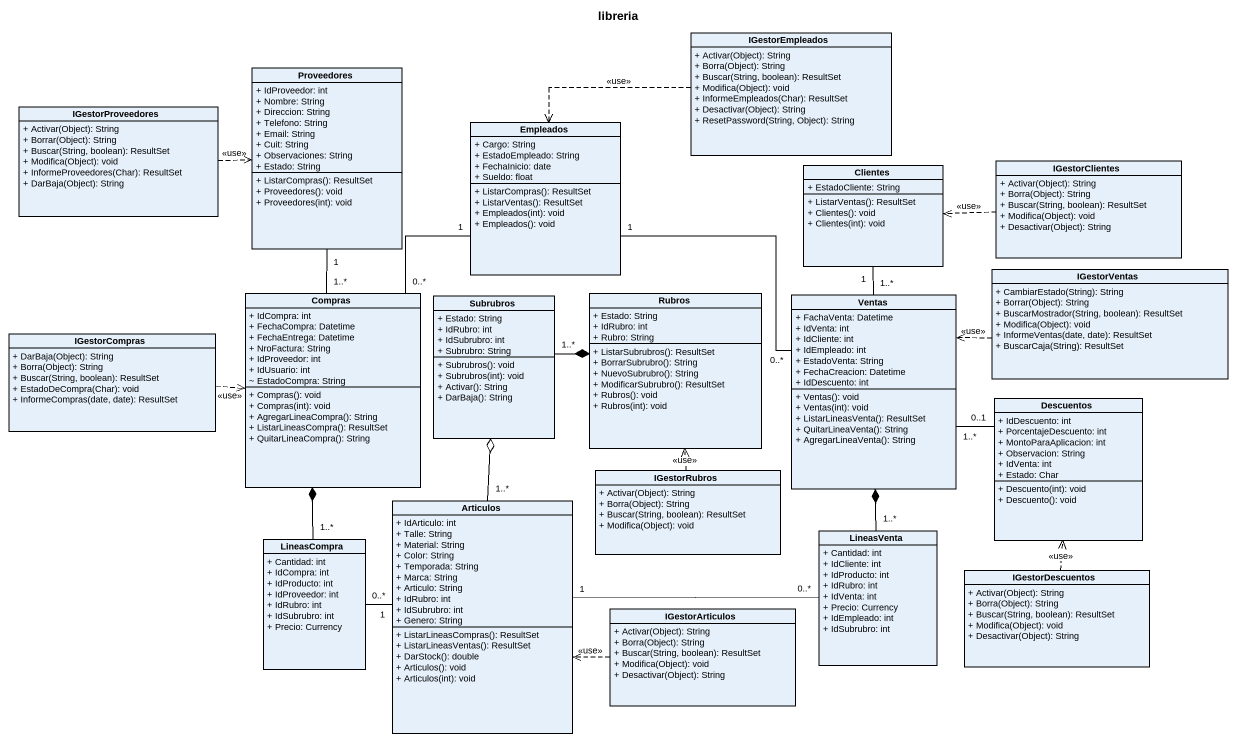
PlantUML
@startuml
title libreria
hide circle
hide empty members
skinparam classAttributeIconSize 0
class IGestorEmpleados {
  + Activar(Object): String
  + Borra(Object): String
  + Buscar(String, boolean): ResultSet
  + Modifica(Object): void
  + InformeEmpleados(Char): ResultSet
  + Desactivar(Object): String
  + ResetPassword(String, Object): String
}
class Proveedores {
  + IdProveedor: int
  + Nombre: String
  + Direccion: String
  + Telefono: String
  + Email: String
  + Cuit: String
  + Observaciones: String
  + Estado: String
  + ListarCompras(): ResultSet
  + Proveedores(): void
  + Proveedores(int): void
}
class IGestorProveedores {
  + Activar(Object): String
  + Borrar(Object): String
  + Buscar(String, boolean): ResultSet
  + Modifica(Object): void
  + InformeProveedores(Char): ResultSet
  + DarBaja(Object): String
}
class Empleados {
  + Cargo: String
  + EstadoEmpleado: String
  + FechaInicio: date
  + Sueldo: float
  + ListarCompras(): ResultSet
  + ListarVentas(): ResultSet
  + Empleados(int): void
  + Empleados(): void
}
class IGestorClientes {
  + Activar(Object): String
  + Borra(Object): String
  + Buscar(String, boolean): ResultSet
  + Modifica(Object): void
  + Desactivar(Object): String
}
class Clientes {
  + EstadoCliente: String
  + ListarVentas(): ResultSet
  + Clientes(): void
  + Clientes(int): void
}
class IGestorVentas {
  + CambiarEstado(String): String
  + Borrar(Object): String
  + BuscarMostrador(String, boolean): ResultSet
  + Modifica(Object): void
  + InformeVentas(date, date): ResultSet
  + BuscarCaja(String): ResultSet
}
class Compras {
  + IdCompra: int
  + FechaCompra: Datetime
  + FechaEntrega: Datetime
  + NroFactura: String
  + IdProveedor: int
  + IdUsuario: int
  ~ EstadoCompra: String
  + Compras(): void
  + Compras(int): void
  + AgregarLineaCompra(): String
  + ListarLineasCompra(): ResultSet
  + QuitarLineaCompra(): String
}
class Subrubros {
  + Estado: String
  + IdRubro: int
  + IdSubrubro: int
  + Subrubro: String
  + Subrubros(): void
  + Subrubros(int): void
  + Activar(): String
  + DarBaja(): String
}
class Rubros {
  + Estado: String
  + IdRubro: int
  + Rubro: String
  + ListarSubrubros(): ResultSet
  + BorrarSubrubro(): String
  + NuevoSubrubro(): String
  + ModificarSubrubro(): ResultSet
  + Rubros(): void
  + Rubros(int): void
}
class Ventas {
  + FachaVenta: Datetime
  + IdVenta: int
  + IdCliente: int
  + IdEmpleado: int
  + EstadoVenta: String
  + FechaCreacion: Datetime
  + IdDescuento: int
  + Ventas(): void
  + Ventas(int): void
  + ListarLineasVenta(): ResultSet
  + QuitarLineaVenta(): String
  + AgregarLineaVenta(): String
}
class IGestorCompras {
  + DarBaja(Object): String
  + Borra(Object): String
  + Buscar(String, boolean): ResultSet
  + EstadoDeCompra(Char): void
  + InformeCompras(date, date): ResultSet
}
class Descuentos {
  + IdDescuento: int
  + PorcentajeDescuento: int
  + MontoParaAplicacion: int
  + Observacion: String
  + IdVenta: int
  + Estado: Char
  + Descuento(int): void
  + Descuento(): void
}
class IGestorRubros {
  + Activar(Object): String
  + Borra(Object): String
  + Buscar(String, boolean): ResultSet
  + Modifica(Object): void
}
class Articulos {
  + IdArticulo: int
  + Talle: String
  + Material: String
  + Color: String
  + Temporada: String
  + Marca: String
  + Articulo: String
  + IdRubro: int
  + IdSubrubro: int
  + Genero: String
  + ListarLineasCompras(): ResultSet
  + ListarLineasVentas(): ResultSet
  + DarStock(): double
  + Articulos(): void
  + Articulos(int): void
}
class LineasCompra {
  + Cantidad: int
  + IdCompra: int
  + IdProducto: int
  + IdProveedor: int
  + IdRubro: int
  + IdSubrubro: int
  + Precio: Currency
}
class LineasVenta {
  + Cantidad: int
  + IdCliente: int
  + IdProducto: int
  + IdRubro: int
  + IdVenta: int
  + Precio: Currency
  + IdEmpleado: int
  + IdSubrubro: int
}
class IGestorDescuentos {
  + Activar(Object): String
  + Borra(Object): String
  + Buscar(String, boolean): ResultSet
  + Modifica(Object): void
  + Desactivar(Object): String
}
class IGestorArticulos {
  + Activar(Object): String
  + Borra(Object): String
  + Buscar(String, boolean): ResultSet
  + Modifica(Object): void
  + Desactivar(Object): String
}
IGestorEmpleados .left.> Empleados : <<use>>
IGestorProveedores .right.> Proveedores : <<use>>
Empleados "1" -right- "0..*" Ventas
IGestorClientes .left.> Clientes : <<use>>
IGestorVentas .left.> Ventas : <<use>>
Compras "1..*" -up- "1" Proveedores
Compras "0..*" -up- "1" Empleados
Subrubros "1..*" -right-* Rubros
Ventas "1..*" -up- "1" Clientes
IGestorCompras .right.> Compras : <<use>>
Descuentos "0..1" -left- "1..*" Ventas
IGestorRubros .up.> Rubros : <<use>>
Articulos "1..*" -up-o Subrubros
LineasCompra "1..*" -up-* Compras
LineasCompra "0..*" -right- "1" Articulos
LineasVenta "1..*" -up-* Ventas
LineasVenta "0..*" -left- "1" Articulos
IGestorDescuentos .up.> Descuentos : <<use>>
IGestorArticulos .left.> Articulos : <<use>>
@enduml
